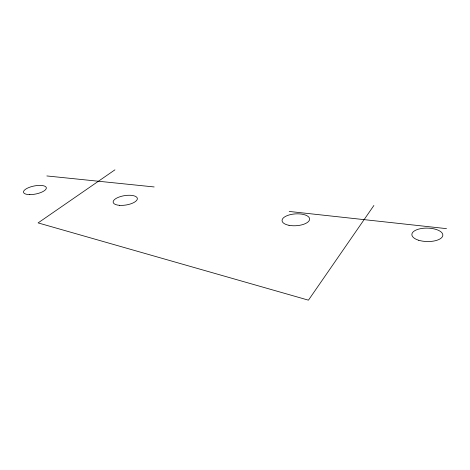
<?xml version="1.0" encoding="UTF-8"?>
<svg xmlns="http://www.w3.org/2000/svg" width="470" height="470" viewBox="0 0 470 470"><rect width="100%" height="100%" fill="white"/><g stroke="black" fill="none" stroke-linecap="round" stroke-linejoin="round"><path stroke-width="0.7" d="M373.891 205.478L308.449 300.166L38.105 222.903L114.933 169.834M46.847 175.95L154.166 186.954M289.214 211.447L446.5 228.637M29.792 194.615A11.627 4.089 -11.3 0 0 46.33 187.783A11.627 4.089 -11.3 0 0 28.646 187.618A11.627 4.089 -11.3 0 0 29.792 194.615M119.427 205.32A12.244 4.741 -9.1 0 0 137.369 198.569A12.244 4.741 -9.1 0 0 118.981 197.077A12.244 4.741 -9.1 0 0 119.427 205.32M289.021 225.312A13.806 5.928 -3.6 0 0 309.624 219.061A13.806 5.928 -3.6 0 0 288.868 215.037A13.806 5.928 -3.6 0 0 289.021 225.312M418.782 240.282A15.492 6.721 1.2 0 0 442.811 235.499A15.492 6.721 1.2 0 0 420.468 228.69A15.492 6.721 1.2 0 0 418.782 240.282"/></g></svg>
